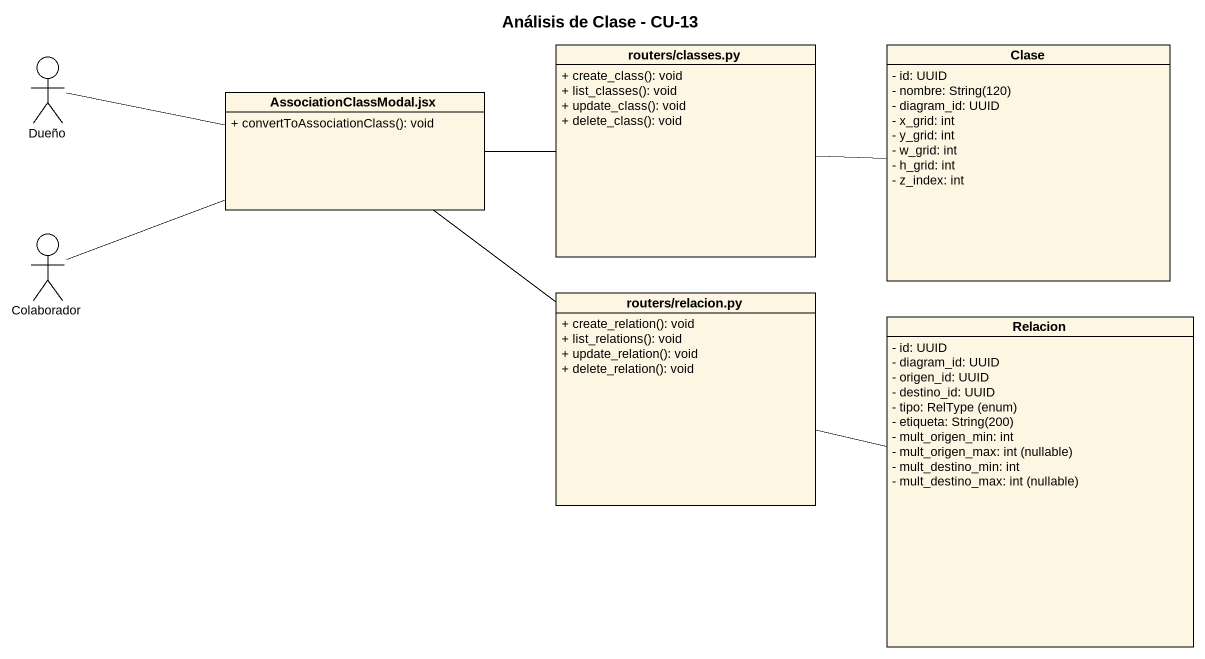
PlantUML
@startuml
title Análisis de Clase - CU-13
allowmixing
hide circle
hide empty members
skinparam classAttributeIconSize 0
class "routers/classes.py" as routers_classes_py {
  + create_class(): void
  + list_classes(): void
  + update_class(): void
  + delete_class(): void
}
class Clase {
  - id: UUID
  {field} - nombre: String(120)
  - diagram_id: UUID
  - x_grid: int
  - y_grid: int
  - w_grid: int
  - h_grid: int
  - z_index: int
}
actor Dueño
class "AssociationClassModal.jsx" as AssociationClassModal_jsx {
  + convertToAssociationClass(): void
}
actor Colaborador
class "routers/relacion.py" as routers_relacion_py {
  + create_relation(): void
  + list_relations(): void
  + update_relation(): void
  + delete_relation(): void
}
class Relacion {
  - id: UUID
  - diagram_id: UUID
  - origen_id: UUID
  - destino_id: UUID
  {field} - tipo: RelType (enum)
  {field} - etiqueta: String(200)
  - mult_origen_min: int
  {field} - mult_origen_max: int (nullable)
  - mult_destino_min: int
  {field} - mult_destino_max: int (nullable)
}
routers_classes_py -right- Clase
routers_classes_py -right- Clase
Dueño -right- AssociationClassModal_jsx
AssociationClassModal_jsx -right- routers_classes_py
AssociationClassModal_jsx -- routers_relacion_py
Colaborador -right- AssociationClassModal_jsx
routers_relacion_py -right- Relacion
routers_relacion_py -right- Relacion
@enduml
